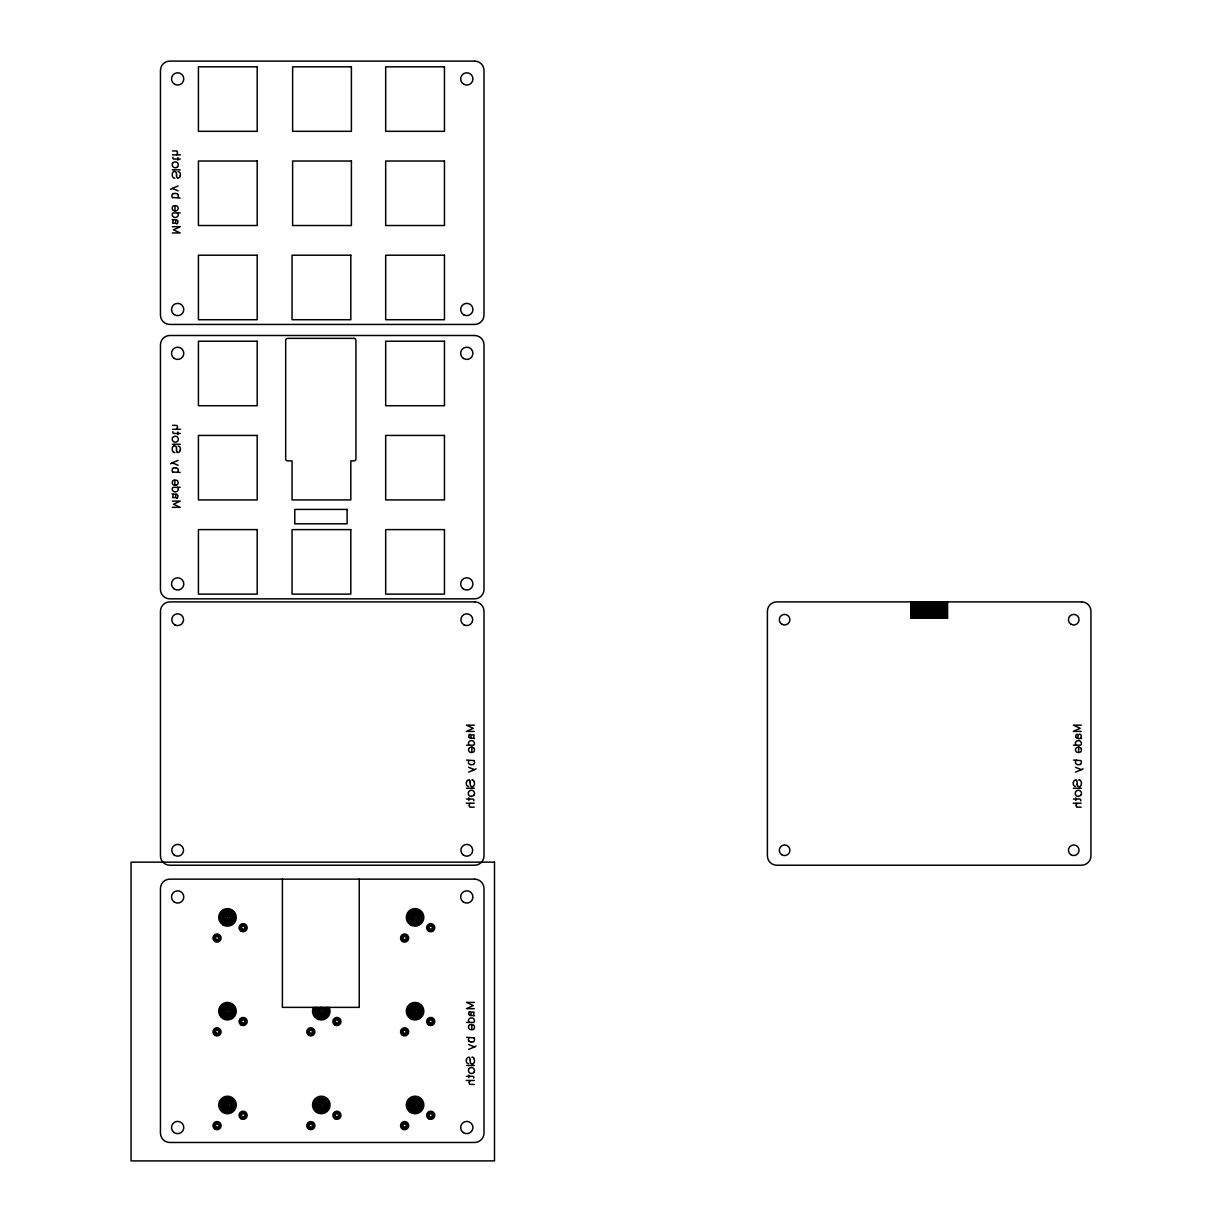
<?xml version="1.0" encoding="UTF-8"?>
<svg xmlns="http://www.w3.org/2000/svg" width="1222" height="1222" viewBox="0 0 1222 1222"><rect width="100%" height="100%" fill="white"/><g stroke="black" fill="none" stroke-linecap="round" stroke-linejoin="round"><path stroke-width="1.5" d="M170.606 189.425L171.63 188.677M170.606 463.825L171.63 463.077M476.045 768.76L475.129 769.402M476.045 1046.017L475.129 1046.658M1082.982 768.76L1082.066 769.402M1076.292 760.084L1075.818 760.726A3.177 3.177 0 0 0 1075.436 762.253A2.444 2.444 0 0 0 1075.94 763.765A3.192 3.192 0 0 0 1077.926 764.575M173.234 219.807L172.608 223.183L175.265 223.214A3.101 3.101 0 0 0 175.663 222.114L175.8 221.06A8.798 8.798 0 0 1 176.029 219.853L176.105 219.823A4.384 4.384 0 0 1 176.701 219.868L177.786 220.846M173.234 494.207L172.608 497.583L175.265 497.614A3.101 3.101 0 0 0 175.663 496.514L175.8 495.46A8.798 8.798 0 0 1 176.029 494.253M473.464 738.302L474.09 734.926L471.432 734.896A3.101 3.101 0 0 0 471.035 735.995L470.898 737.049A8.798 8.798 0 0 1 470.669 738.256M473.464 1015.558L474.09 1012.183L471.432 1012.137A3.101 3.101 0 0 0 471.035 1013.237L470.898 1014.306A8.798 8.798 0 0 1 470.669 1015.513L473.403 1015.543A2.856 2.856 0 0 1 474.579 1015.833M1075.849 737.263L1076.857 738.21A4.384 4.384 0 0 0 1077.529 738.271C1082.661 740.899 1081.989 731.489 1078.384 734.896A3.101 3.101 0 0 0 1077.987 735.995L1077.835 737.049A8.798 8.798 0 0 1 1077.605 738.256M177.221 223.534L176.503 223.825M177.221 497.934L176.503 498.225M469.447 734.621L470.333 734.285M469.447 1011.862L470.333 1011.541M469.416 747.91L468.943 748.414A2.658 2.658 0 0 0 468.973 751.286A2.123 2.123 0 0 0 469.645 751.988A2.918 2.918 0 0 0 470.577 752.324A8.921 8.921 0 0 0 471.723 752.508L471.982 747.253M469.416 1025.151L468.943 1025.655A2.658 2.658 0 0 0 468.973 1028.542A2.123 2.123 0 0 0 469.645 1029.245A2.918 2.918 0 0 0 470.577 1029.581A8.921 8.921 0 0 0 471.723 1029.749L471.982 1024.51A2.704 2.704 0 0 1 473.907 1025.441A2.184 2.184 0 0 1 474.396 1026.48A3.956 3.956 0 0 1 474.426 1027.656A2.108 2.108 0 0 1 473.479 1029.291A9.073 9.073 0 0 1 472.593 1029.703M176.533 154.69L176.579 154.659A2.245 2.245 0 0 0 177.496 153.01M176.533 429.09L176.579 429.059A2.245 2.245 0 0 0 177.496 427.41M470.119 803.45L470.165 803.419A2.245 2.245 0 0 0 469.202 805.099M470.119 1080.706L470.165 1080.676A2.245 2.245 0 0 0 469.202 1082.356M1077.056 803.45L1077.101 803.419A2.245 2.245 0 0 0 1076.154 805.099M171.92 188.57L178.015 185.988M171.92 462.97L178.015 460.388M468.683 772.121L474.823 769.524M1075.635 772.121L1081.76 769.524M468.683 1049.377L474.823 1046.78M1081.302 769.661L1075.513 767.248M175.876 485.256L176.548 485.058A4.033 4.033 0 0 0 177.282 484.615L177.755 484.095A2.658 2.658 0 0 0 177.74 481.224A2.123 2.123 0 0 0 177.053 480.521A2.918 2.918 0 0 0 176.121 480.185A8.921 8.921 0 0 0 174.975 480.002L174.731 485.256M1077.269 734.285L1076.383 734.621A2.765 2.765 0 0 0 1075.834 736.606L1075.711 736.667M172.485 150.948L176.212 150.948M172.485 154.889L180.398 154.889M173.738 159.059L180.276 159.059M180.153 198.025L172.745 197.521M180.153 212.918L173.112 212.934A1.94 1.94 0 0 0 172.226 214.583A2.887 2.887 0 0 0 175.097 217.47A3.681 3.681 0 0 0 177.221 216.859A2.505 2.505 0 0 0 177.373 212.964M172.378 226.696L180.276 226.696L173.448 229.812L180.199 232.944L172.348 232.944M172.485 425.348L176.212 425.348M172.485 429.289L180.398 429.289M173.738 433.459L180.276 433.459M180.153 472.425L172.837 472.043M180.153 487.318L173.112 487.334A1.94 1.94 0 0 0 172.226 488.983A2.887 2.887 0 0 0 175.097 491.87A3.681 3.681 0 0 0 177.221 491.259A2.505 2.505 0 0 0 177.373 487.364M172.378 501.096L180.276 501.096L173.448 504.212L180.199 507.344L172.348 507.344M918.99 610.068L939.336 610.068M474.35 725.165L466.498 725.165L473.25 728.297L466.422 731.413L474.319 731.413M1081.302 725.165L1073.435 725.165L1080.187 728.297L1073.359 731.413L1081.256 731.413M466.56 745.191L473.601 745.176A1.94 1.94 0 0 0 474.472 743.526A2.887 2.887 0 0 0 471.6 740.639A3.681 3.681 0 0 0 469.477 741.25A2.505 2.505 0 0 0 469.324 745.145M1073.496 745.191L1080.538 745.176A1.94 1.94 0 0 0 1081.424 743.526A2.887 2.887 0 0 0 1078.552 740.639A3.681 3.681 0 0 0 1076.414 741.25A2.505 2.505 0 0 0 1076.261 745.145M466.56 760.084L473.953 760.588M1073.496 760.084L1080.89 760.588A3.024 3.024 0 0 1 1080.324 764.605M466.437 799.051L472.96 799.051M1073.374 799.051L1079.897 799.051M466.3 803.221L474.212 803.221M1073.237 803.221L1081.149 803.221M470.485 807.162L474.212 807.162M1077.437 807.162L1081.149 807.162M474.35 1002.407L466.498 1002.407L473.25 1005.553L466.422 1008.669L474.319 1008.669M466.56 1022.432L473.601 1022.432A1.94 1.94 0 0 0 474.472 1020.782A2.887 2.887 0 0 0 471.6 1017.895A3.681 3.681 0 0 0 469.477 1018.506A2.505 2.505 0 0 0 469.324 1022.402M466.56 1037.341L473.953 1037.845M466.437 1076.307L472.96 1076.307M466.3 1080.477L474.212 1080.477M470.485 1084.418L474.212 1084.418M172.378 169.843L180.214 169.858M172.378 444.243L180.214 444.258M1073.435 788.251L1081.256 788.266M466.483 788.251L474.319 788.266M466.483 1065.508L474.319 1065.508M175.968 219.823L173.31 219.823A2.856 2.856 0 0 1 172.119 219.532M174.975 210.856L174.975 205.602A8.921 8.921 0 0 1 176.121 205.77A2.918 2.918 0 0 1 177.053 206.121A2.123 2.123 0 0 1 177.755 206.808A2.658 2.658 0 0 1 177.74 209.68L177.282 210.199A4.033 4.033 0 0 1 176.548 210.642L175.876 210.856A13.182 13.182 0 0 1 174.868 210.856L174.731 210.856A2.704 2.704 0 0 1 172.791 209.924A2.184 2.184 0 0 1 172.302 208.886A3.956 3.956 0 0 1 172.271 207.694A2.108 2.108 0 0 1 173.219 206.06A9.073 9.073 0 0 1 174.12 205.663M1078.919 747.253L1078.766 747.238A13.182 13.182 0 0 0 1077.758 747.238L1077.101 747.452A4.033 4.033 0 0 0 1076.353 747.895L1075.879 748.414A2.658 2.658 0 0 0 1075.91 751.286A2.123 2.123 0 0 0 1076.582 751.988A2.918 2.918 0 0 0 1077.514 752.324A8.921 8.921 0 0 0 1078.659 752.508L1078.659 747.253M471.616 786.617L470.669 785.945A4.43 4.43 0 0 1 470.256 784.28A9.929 9.929 0 0 1 470.21 782.783M471.616 1063.858L470.669 1063.201A4.43 4.43 0 0 1 470.256 1061.536A9.929 9.929 0 0 1 470.21 1060.039M178.045 171.645L179.222 172.012A2.016 2.016 0 0 1 179.802 172.577A3.192 3.192 0 0 1 180.352 174.059A9.516 9.516 0 0 1 180.398 174.685L180.398 174.792A3.987 3.987 0 0 1 180.352 175.632M178.045 446.045L179.222 446.412A2.016 2.016 0 0 1 179.802 446.977A3.192 3.192 0 0 1 180.352 448.459A9.516 9.516 0 0 1 180.398 449.085L180.398 449.192A3.987 3.987 0 0 1 180.352 450.047M1075.604 786.464L1074.413 786.097A2.016 2.016 0 0 1 1073.848 785.532A3.192 3.192 0 0 1 1073.283 784.05A9.516 9.516 0 0 1 1073.252 783.424L1073.237 783.317A3.987 3.987 0 0 1 1073.298 782.462M468.668 786.464L467.476 786.097A2.016 2.016 0 0 1 466.896 785.532A3.192 3.192 0 0 1 466.346 784.05A9.516 9.516 0 0 1 466.3 783.424L466.3 783.317A3.987 3.987 0 0 1 466.361 782.462M468.668 1063.72L467.476 1063.354A2.016 2.016 0 0 1 466.896 1062.789A3.192 3.192 0 0 1 466.346 1061.307A9.516 9.516 0 0 1 466.3 1060.681A3.987 3.987 0 0 1 466.361 1059.718M172.333 188.448L178.122 190.861M172.333 462.848L178.122 465.261M468.576 767.248L474.365 769.661M468.576 1044.505L474.365 1046.918M1077.605 785.945L1078.644 786.617A2.918 2.918 0 0 0 1079.927 786.601M468.912 737.263L470.012 738.225A4.384 4.384 0 0 0 470.592 738.271L473.403 738.287A2.856 2.856 0 0 1 474.579 738.577M468.912 1014.52L470.012 1015.482A4.384 4.384 0 0 0 470.592 1015.528M177.786 495.246L176.701 494.284A4.384 4.384 0 0 0 176.105 494.238L173.31 494.223A2.856 2.856 0 0 1 172.119 493.932M1075.803 797.874L1075.803 800.517M947.6 601.881L947.6 618.256L910.741 618.256L910.741 601.881M468.866 797.874L468.866 800.517M468.866 1075.131L468.866 1077.773M359.222 879.137L359.222 1007.371L282.389 1007.371L282.389 879.137M177.847 157.577L177.847 160.219M177.847 431.992L177.847 434.635M1076.613 806.932A1.94 1.94 0 0 1 1076.338 805.161M1080.676 799.463A1.94 1.94 0 0 1 1080.676 800.822M1078.323 796.53A3.131 3.131 0 0 1 1075.253 792.925A3.131 3.131 0 0 1 1079.255 790.39A3.131 3.131 0 0 1 1081.195 794.712M1078.354 796.148A5.041 5.041 0 0 0 1078.827 796.133L1079.469 796.011A2.505 2.505 0 0 0 1081.119 794.682M1073.481 782.462A2.475 2.475 0 0 1 1076.185 779.942M1076.139 780.415A2.016 2.016 0 0 1 1076.582 780.705M1076.704 780.644A2.841 2.841 0 0 1 1077.086 782.767A9.929 9.929 0 0 0 1077.162 784.28M1077.514 785.868A4.43 4.43 0 0 1 1077.193 784.28M1079.912 786.54A2.627 2.627 0 0 0 1081.195 784.845A4.262 4.262 0 0 0 1081.409 783.226L1081.317 782.508A3.529 3.529 0 0 0 1081.149 781.713A3.788 3.788 0 0 0 1080.874 781.209A3.208 3.208 0 0 0 1080.553 780.766A2.627 2.627 0 0 0 1079.622 780.064M1078.766 779.987A7.271 7.271 0 0 1 1079.606 780.11M1080.111 764.346A3.024 3.024 0 0 1 1078.491 764.651A4.414 4.414 0 0 1 1077.926 764.667M1080.34 738.302A2.856 2.856 0 0 1 1081.516 738.577M1079.53 752.447A9.073 9.073 0 0 0 1080.401 752.019A2.108 2.108 0 0 0 1081.333 750.4A3.956 3.956 0 0 0 1081.333 749.223A2.184 2.184 0 0 0 1080.844 748.185M1078.919 747.238A2.704 2.704 0 0 1 1080.859 748.185M329.176 1007.371A8.768 8.768 0 0 1 321.279 1019.942A8.768 8.768 0 0 1 313.367 1007.371M327.786 1007.371A7.546 7.546 0 0 1 326.121 1016.933A7.546 7.546 0 0 1 316.422 1016.933A7.546 7.546 0 0 1 314.757 1007.371M326.305 1007.371A6.309 6.309 0 0 1 325.526 1015.833A6.309 6.309 0 0 1 317.017 1015.833A6.309 6.309 0 0 1 316.238 1007.371M324.64 1007.371A5.087 5.087 0 0 1 324.93 1014.688A5.087 5.087 0 0 1 317.613 1014.688A5.087 5.087 0 0 1 317.903 1007.371M177.037 425.577A1.94 1.94 0 0 1 177.312 427.349M172.959 433.046A1.94 1.94 0 0 1 172.959 431.687M172.455 437.797A3.131 3.131 0 0 0 177.618 441.218A2.994 2.994 0 0 0 175.296 436.254A5.041 5.041 0 0 0 174.807 436.376L174.166 436.498A2.505 2.505 0 0 0 172.516 437.827M180.153 450.047A2.475 2.475 0 0 1 177.465 452.568M177.511 452.094A2.016 2.016 0 0 1 177.053 451.804M176.946 451.865A2.841 2.841 0 0 1 176.564 449.742M176.487 449.727A9.929 9.929 0 0 0 176.472 448.23A4.43 4.43 0 0 0 176.136 446.641L174.99 445.893A2.918 2.918 0 0 0 173.723 445.908M173.723 445.969A2.627 2.627 0 0 0 172.439 447.664A4.262 4.262 0 0 0 172.241 449.284L172.333 450.002A3.529 3.529 0 0 0 172.501 450.796A3.788 3.788 0 0 0 172.76 451.3A3.208 3.208 0 0 0 173.081 451.743A2.627 2.627 0 0 0 174.013 452.445M174.868 452.522A7.271 7.271 0 0 1 174.043 452.4M172.653 471.998A3.024 3.024 0 0 1 173.31 467.904M173.524 468.163A3.024 3.024 0 0 1 175.158 467.858A4.414 4.414 0 0 1 175.708 467.843M175.708 467.934A3.192 3.192 0 0 1 177.77 468.668A2.444 2.444 0 0 1 178.229 470.256A3.177 3.177 0 0 1 177.893 471.723M177.816 495.903A2.765 2.765 0 0 1 177.343 497.95M174.12 480.063A9.073 9.073 0 0 0 173.234 480.49A2.108 2.108 0 0 0 172.302 482.11A3.956 3.956 0 0 0 172.302 483.286A2.184 2.184 0 0 0 172.806 484.324A2.704 2.704 0 0 0 174.731 485.271M175.876 485.271A13.182 13.182 0 0 1 174.868 485.256M177.816 221.503A2.765 2.765 0 0 1 177.343 223.55M177.893 197.322A3.177 3.177 0 0 0 178.198 195.856A2.444 2.444 0 0 0 177.694 194.344M172.409 197.735A3.177 3.177 0 0 1 173.096 193.458M173.524 193.763A3.024 3.024 0 0 1 175.158 193.458A4.414 4.414 0 0 1 175.708 193.443M175.708 193.519A3.192 3.192 0 0 1 177.77 194.267M180.153 175.647A2.475 2.475 0 0 1 177.465 178.152M177.511 177.694A2.016 2.016 0 0 1 177.053 177.404A2.841 2.841 0 0 1 176.564 175.326M176.487 175.326A9.929 9.929 0 0 0 176.472 173.829A4.43 4.43 0 0 0 176.136 172.226L174.99 171.477A2.918 2.918 0 0 0 173.723 171.508M173.723 171.554A2.627 2.627 0 0 0 172.439 173.264A4.262 4.262 0 0 0 172.241 174.883L172.333 175.601A3.529 3.529 0 0 0 172.501 176.396A3.788 3.788 0 0 0 172.76 176.9A3.208 3.208 0 0 0 173.081 177.343A2.627 2.627 0 0 0 174.013 178.045A7.271 7.271 0 0 0 174.868 178.122M177.618 166.803A3.131 3.131 0 0 1 172.455 163.397M177.572 166.772A2.994 2.994 0 0 0 175.296 161.854A5.041 5.041 0 0 0 174.807 161.976L174.166 162.098A2.505 2.505 0 0 0 172.516 163.427M172.959 158.646A1.94 1.94 0 0 1 172.959 157.287M177.037 151.161A1.94 1.94 0 0 1 177.312 152.949M471.829 1024.51A13.182 13.182 0 0 0 470.821 1024.494L470.165 1024.708A4.033 4.033 0 0 0 469.416 1025.151M468.881 1013.863A2.765 2.765 0 0 1 469.355 1011.801M474.044 1037.768A3.024 3.024 0 0 1 473.388 1041.862M473.174 1041.602A3.024 3.024 0 0 1 471.539 1041.908A4.414 4.414 0 0 1 470.989 1041.923M470.989 1041.831A3.192 3.192 0 0 1 468.943 1041.098M469.004 1041.022A2.444 2.444 0 0 1 468.469 1039.51A3.177 3.177 0 0 1 468.805 1038.043M466.544 1059.718A2.475 2.475 0 0 1 469.233 1057.198M469.202 1057.672A2.016 2.016 0 0 1 469.645 1057.962A2.841 2.841 0 0 1 470.149 1060.024M472.975 1063.858A2.918 2.918 0 0 1 471.707 1063.858M472.975 1063.797A2.627 2.627 0 0 0 474.258 1062.086A4.262 4.262 0 0 0 474.472 1060.482L474.38 1059.764A3.529 3.529 0 0 0 474.212 1058.97M473.937 1058.466A3.788 3.788 0 0 1 474.197 1058.97M473.937 1058.466A3.208 3.208 0 0 0 473.617 1058.023A2.627 2.627 0 0 0 472.685 1057.32M471.829 1057.244A7.271 7.271 0 0 1 472.654 1057.366M469.08 1068.547A3.131 3.131 0 0 1 474.243 1071.969M469.126 1068.593A2.994 2.994 0 0 0 471.402 1073.512A5.041 5.041 0 0 0 471.891 1073.39L472.532 1073.267A2.505 2.505 0 0 0 474.182 1071.938M473.739 1076.719A1.94 1.94 0 0 1 473.739 1078.079M469.66 1084.189A1.94 1.94 0 0 1 469.385 1082.417M472.593 752.447A9.073 9.073 0 0 0 473.464 752.019A2.108 2.108 0 0 0 474.396 750.4A3.956 3.956 0 0 0 474.396 749.223A2.184 2.184 0 0 0 473.907 748.185M471.982 747.238A2.704 2.704 0 0 1 473.907 748.185M471.829 747.253A13.182 13.182 0 0 0 470.821 747.238L470.165 747.452A4.033 4.033 0 0 0 469.416 747.895M468.881 736.606A2.765 2.765 0 0 1 469.355 734.559M474.044 760.512A3.024 3.024 0 0 1 473.388 764.605M473.174 764.346A3.024 3.024 0 0 1 471.539 764.651A4.414 4.414 0 0 1 470.989 764.667M470.989 764.575A3.192 3.192 0 0 1 468.943 763.842A2.444 2.444 0 0 1 468.469 762.253A3.177 3.177 0 0 1 468.805 760.787M466.544 782.462A2.475 2.475 0 0 1 469.233 779.942M469.202 780.415A2.016 2.016 0 0 1 469.645 780.705M469.752 780.644A2.841 2.841 0 0 1 470.149 782.767M472.975 786.601A2.918 2.918 0 0 1 471.707 786.601M472.975 786.54A2.627 2.627 0 0 0 474.258 784.845A4.262 4.262 0 0 0 474.472 783.226L474.38 782.508A3.529 3.529 0 0 0 474.212 781.713M474.197 781.713A3.788 3.788 0 0 0 473.937 781.209A3.208 3.208 0 0 0 473.617 780.766A2.627 2.627 0 0 0 472.685 780.064M471.829 779.987A7.271 7.271 0 0 1 472.654 780.11M471.387 796.53A3.131 3.131 0 0 1 468.301 792.925A3.131 3.131 0 0 1 472.303 790.39A3.131 3.131 0 0 1 474.243 794.712M471.402 796.148A5.041 5.041 0 0 0 471.891 796.133L472.532 796.011A2.505 2.505 0 0 0 474.182 794.682M473.739 799.463A1.94 1.94 0 0 1 473.739 800.822M469.66 806.932A1.94 1.94 0 0 1 469.385 805.161M226.085 917.31C228.621 922.121 229.736 912.834 226.101 917.218M226.085 1011.098C228.743 1015.879 229.568 1006.638 226.101 1011.006M226.085 1104.887C228.881 1109.698 229.385 1100.289 226.085 1104.887M319.874 1011.098C322.348 1015.91 323.662 1006.638 319.889 1011.006M319.874 1104.887C322.532 1109.698 323.402 1100.319 319.874 1104.887M413.662 917.31C416.167 922.106 417.42 912.895 413.678 917.218M413.662 1011.098C416.183 1015.91 417.389 1006.623 413.678 1011.006M413.662 1104.887C416.274 1109.729 417.282 1100.243 413.662 1104.887M474.64 61.1L169.812 61.1A9.364 9.364 0 0 0 160.449 70.464L160.449 315.077A9.364 9.364 0 0 0 169.812 324.441L474.64 324.441A9.364 9.364 0 0 0 484.004 315.077L484.004 70.464A9.364 9.364 0 0 0 474.64 61.1M257.2 66.828L198.422 66.828L198.422 131.319L257.2 131.319L257.2 66.828M351.401 66.828L292.623 66.828L292.623 131.319L351.401 131.319L351.401 66.828M444.457 66.828L385.678 66.828L385.678 131.319L444.457 131.319L444.457 66.828M257.2 161.014L198.422 161.014L198.422 225.52L257.2 225.52L257.2 161.014M351.401 161.014L292.623 161.014L292.623 225.52L351.401 225.52L351.401 161.014M444.457 161.014L385.678 161.014L385.678 225.52L444.457 225.52L444.457 161.014M257.2 255.215L198.422 255.215L198.422 319.721L257.2 319.721L257.2 255.215M350.821 255.215L292.058 255.215L292.058 319.721L350.821 319.721L350.821 255.215M444.457 255.215L385.678 255.215L385.678 319.721L444.457 319.721L444.457 255.215M474.64 335.5L169.812 335.5A9.364 9.364 0 0 0 160.449 344.864L160.449 589.493A9.364 9.364 0 0 0 169.812 598.841L474.64 598.841A9.364 9.364 0 0 0 484.004 589.493L484.004 344.864A9.364 9.364 0 0 0 474.64 335.5M353.891 338.372L287.72 338.372A2.047 2.047 0 0 0 285.673 340.419L285.673 458.83A2.047 2.047 0 0 0 287.72 460.877L292.058 460.877L292.058 499.92L350.821 499.92L350.821 460.877L353.891 460.877A2.047 2.047 0 0 0 355.938 458.83L355.938 340.419A2.047 2.047 0 0 0 353.891 338.372M257.2 341.228L198.422 341.228L198.422 405.719L257.2 405.719L257.2 341.228M444.457 341.228L385.678 341.228L385.678 405.719L444.457 405.719L444.457 341.228M257.2 435.429L198.422 435.429L198.422 499.92L257.2 499.92L257.2 435.429M444.457 435.429L385.678 435.429L385.678 499.92L444.457 499.92L444.457 435.429M347.109 509.421L294.777 509.421L294.777 523.826L347.109 523.826L347.109 509.421M257.2 529.615L198.422 529.615L198.422 594.121L257.2 594.121L257.2 529.615M350.821 529.615L292.058 529.615L292.058 594.121L350.821 594.121L350.821 529.615M444.457 529.615L385.678 529.615L385.678 594.121L444.457 594.121L444.457 529.615M474.64 601.881L169.812 601.881A9.364 9.364 0 0 0 160.449 611.244L160.449 855.858A9.364 9.364 0 0 0 169.812 865.222L474.64 865.222A9.364 9.364 0 0 0 484.004 855.858L484.004 611.244A9.364 9.364 0 0 0 474.64 601.881M1081.577 601.881L776.749 601.881A9.364 9.364 0 0 0 767.401 611.244L767.401 855.858A9.364 9.364 0 0 0 776.749 865.222L1081.577 865.222A9.364 9.364 0 0 0 1090.941 855.858L1090.941 611.244A9.364 9.364 0 0 0 1081.577 601.881M947.187 602.293L911.154 602.293L911.154 617.843L947.187 617.843L947.187 602.293M946.775 602.69L911.551 602.69L911.551 617.446L946.775 617.446L946.775 602.69M946.363 603.103L911.963 603.103L911.963 617.034L946.363 617.034L946.363 603.103M945.965 603.515L912.376 603.515L912.376 616.621L945.965 616.621L945.965 603.515M945.553 603.928L912.788 603.928L912.788 616.209L945.553 616.209L945.553 603.928M945.141 604.34L913.201 604.34L913.201 615.796L945.141 615.796L945.141 604.34M944.728 604.737L913.598 604.737L913.598 615.399L944.728 615.399L944.728 604.737M944.316 605.15L914.01 605.15L914.01 614.987L944.316 614.987L944.316 605.15M943.919 605.562L914.423 605.562L914.423 614.574L943.919 614.574L943.919 605.562M943.506 605.975L914.835 605.975L914.835 614.162L943.506 614.162L943.506 605.975M943.094 606.387L915.247 606.387L915.247 613.75L943.094 613.75L943.094 606.387M942.681 606.799L915.66 606.799L915.66 613.352L942.681 613.352L942.681 606.799M942.269 607.197L916.057 607.197L916.057 612.94L942.269 612.94L942.269 607.197M941.872 607.609L916.469 607.609L916.469 612.528L941.872 612.528L941.872 607.609M941.459 608.021L916.882 608.021L916.882 612.115L941.459 612.115L941.459 608.021M941.047 608.434L917.294 608.434L917.294 611.703L941.047 611.703L941.047 608.434M940.635 608.846L917.707 608.846L917.707 611.29L940.635 611.29L940.635 608.846M940.222 609.243L918.104 609.243L918.104 610.893L940.222 610.893L940.222 609.243M939.81 609.656L918.516 609.656L918.516 610.481L939.81 610.481L939.81 609.656M494.498 862.152L131.06 862.152L131.06 1160.9L494.498 1160.9L494.498 862.152M474.64 879.137L169.812 879.137A9.364 9.364 0 0 0 160.449 888.501L160.449 1133.115A9.364 9.364 0 0 0 169.812 1142.478L474.64 1142.478A9.364 9.364 0 0 0 484.004 1133.115L484.004 888.501A9.364 9.364 0 0 0 474.64 879.137M1070.686 624.03A5.3 5.3 0 0 0 1079.026 620.165A5.3 5.3 0 0 0 1071.511 614.88A5.3 5.3 0 0 0 1070.686 624.03M1070.686 854.606A5.3 5.3 0 0 0 1079.026 850.756A5.3 5.3 0 0 0 1071.511 845.456A5.3 5.3 0 0 0 1070.686 854.606M781.545 854.606A5.3 5.3 0 0 0 789.886 850.756A5.3 5.3 0 0 0 782.37 845.456A5.3 5.3 0 0 0 781.545 854.606M781.943 624.289A5.3 5.3 0 0 0 789.901 619.691A5.3 5.3 0 0 0 781.943 615.094A5.3 5.3 0 0 0 781.943 624.289M309.976 1126.989A1.619 1.619 0 0 0 312.45 1125.691A1.619 1.619 0 0 0 310.083 1124.194A1.619 1.619 0 0 0 309.976 1126.989M309.319 1128.028A2.841 2.841 0 0 0 313.672 1125.737A2.841 2.841 0 0 0 309.502 1123.11A2.841 2.841 0 0 0 309.319 1128.028M336.065 1116.648A1.619 1.619 0 0 0 338.54 1115.35A1.619 1.619 0 0 0 336.172 1113.868A1.619 1.619 0 0 0 336.065 1116.648M335.408 1117.687A2.841 2.841 0 0 0 339.762 1115.396A2.841 2.841 0 0 0 335.592 1112.784A2.841 2.841 0 0 0 335.408 1117.687M319.859 1107.163A2.627 2.627 0 0 0 323.891 1105.085A2.627 2.627 0 0 0 320.072 1102.626A2.627 2.627 0 0 0 319.859 1107.163M319.202 1108.201A3.849 3.849 0 0 0 325.113 1105.131A3.849 3.849 0 0 0 319.507 1101.541A3.849 3.849 0 0 0 319.202 1108.201M318.53 1109.24A5.087 5.087 0 0 0 326.35 1105.192A5.087 5.087 0 0 0 318.942 1100.442A5.087 5.087 0 0 0 318.53 1109.24M317.873 1110.263A6.309 6.309 0 0 0 327.572 1105.253A6.309 6.309 0 0 0 318.377 1099.357A6.309 6.309 0 0 0 317.873 1110.263M317.201 1111.302A7.546 7.546 0 0 0 328.81 1105.299A7.546 7.546 0 0 0 317.812 1098.257A7.546 7.546 0 0 0 317.201 1111.302M334.752 1118.726A4.063 4.063 0 0 0 340.984 1115.442A4.063 4.063 0 0 0 335.027 1111.684A4.063 4.063 0 0 0 334.752 1118.726M308.662 1129.082A4.078 4.078 0 0 0 314.894 1125.783A4.078 4.078 0 0 0 308.922 1122.025A4.078 4.078 0 0 0 308.662 1129.082M316.544 1112.341A8.768 8.768 0 0 0 330.032 1105.36A8.768 8.768 0 0 0 317.246 1097.173A8.768 8.768 0 0 0 316.544 1112.341M308.662 1035.294A4.078 4.078 0 0 0 314.894 1031.994A4.078 4.078 0 0 0 308.922 1028.237A4.078 4.078 0 0 0 308.662 1035.294M334.752 1024.937A4.063 4.063 0 0 0 340.984 1021.653A4.063 4.063 0 0 0 335.027 1017.895A4.063 4.063 0 0 0 334.752 1024.937M319.202 1014.413A3.849 3.849 0 0 0 325.113 1011.342A3.849 3.849 0 0 0 319.507 1007.753A3.849 3.849 0 0 0 319.202 1014.413M319.859 1013.374A2.627 2.627 0 0 0 323.891 1011.297A2.627 2.627 0 0 0 320.072 1008.837A2.627 2.627 0 0 0 319.859 1013.374M335.408 1023.899A2.841 2.841 0 0 0 339.762 1021.607A2.841 2.841 0 0 0 335.592 1018.995A2.841 2.841 0 0 0 335.408 1023.899M336.065 1022.86A1.619 1.619 0 0 0 338.54 1021.561A1.619 1.619 0 0 0 336.172 1020.08A1.619 1.619 0 0 0 336.065 1022.86M309.319 1034.24A2.841 2.841 0 0 0 313.672 1031.948A2.841 2.841 0 0 0 309.502 1029.321A2.841 2.841 0 0 0 309.319 1034.24M309.976 1033.201A1.619 1.619 0 0 0 312.45 1031.903A1.619 1.619 0 0 0 310.083 1030.406A1.619 1.619 0 0 0 309.976 1033.201M174.211 902.035A6.141 6.141 0 0 0 183.789 897.391A6.141 6.141 0 0 0 174.975 891.418A6.141 6.141 0 0 0 174.211 902.035M216.187 1126.989A1.619 1.619 0 0 0 218.662 1125.691A1.619 1.619 0 0 0 216.294 1124.194A1.619 1.619 0 0 0 216.187 1126.989M215.53 1128.028A2.841 2.841 0 0 0 219.884 1125.737A2.841 2.841 0 0 0 215.714 1123.11A2.841 2.841 0 0 0 215.53 1128.028M242.277 1116.648A1.619 1.619 0 0 0 244.751 1115.35A1.619 1.619 0 0 0 242.384 1113.868A1.619 1.619 0 0 0 242.277 1116.648M241.62 1117.687A2.841 2.841 0 0 0 245.973 1115.396A2.841 2.841 0 0 0 241.803 1112.784A2.841 2.841 0 0 0 241.62 1117.687M226.07 1107.163A2.627 2.627 0 0 0 230.103 1105.085A2.627 2.627 0 0 0 226.284 1102.626A2.627 2.627 0 0 0 226.07 1107.163M225.413 1108.201A3.849 3.849 0 0 0 231.325 1105.131A3.849 3.849 0 0 0 225.719 1101.541A3.849 3.849 0 0 0 225.413 1108.201M224.741 1109.24A5.087 5.087 0 0 0 232.562 1105.192A5.087 5.087 0 0 0 225.154 1100.442A5.087 5.087 0 0 0 224.741 1109.24M224.084 1110.263A6.309 6.309 0 0 0 233.784 1105.253A6.309 6.309 0 0 0 224.588 1099.357A6.309 6.309 0 0 0 224.084 1110.263M223.412 1111.302A7.546 7.546 0 0 0 235.021 1105.299A7.546 7.546 0 0 0 224.023 1098.257A7.546 7.546 0 0 0 223.412 1111.302M240.963 1118.726A4.063 4.063 0 0 0 247.195 1115.442A4.063 4.063 0 0 0 241.238 1111.684A4.063 4.063 0 0 0 240.963 1118.726M214.873 1129.082A4.078 4.078 0 0 0 221.106 1125.783A4.078 4.078 0 0 0 215.133 1122.025A4.078 4.078 0 0 0 214.873 1129.082M222.755 1112.341A8.768 8.768 0 0 0 236.243 1105.36A8.768 8.768 0 0 0 223.458 1097.173A8.768 8.768 0 0 0 222.755 1112.341M216.187 939.413A1.619 1.619 0 0 0 218.662 938.114A1.619 1.619 0 0 0 216.294 936.617A1.619 1.619 0 0 0 216.187 939.413M215.53 940.451A2.841 2.841 0 0 0 219.884 938.16A2.841 2.841 0 0 0 215.714 935.533A2.841 2.841 0 0 0 215.53 940.451M242.277 929.071A1.619 1.619 0 0 0 244.751 927.773A1.619 1.619 0 0 0 242.384 926.291A1.619 1.619 0 0 0 242.277 929.071M241.62 930.11A2.841 2.841 0 0 0 245.973 927.819A2.841 2.841 0 0 0 241.803 925.207A2.841 2.841 0 0 0 241.62 930.11M226.07 919.586A2.627 2.627 0 0 0 230.103 917.508A2.627 2.627 0 0 0 226.284 915.049A2.627 2.627 0 0 0 226.07 919.586M225.413 920.624A3.849 3.849 0 0 0 231.325 917.554A3.849 3.849 0 0 0 225.719 913.964A3.849 3.849 0 0 0 225.413 920.624M224.741 921.663A5.087 5.087 0 0 0 232.562 917.615A5.087 5.087 0 0 0 225.154 912.865A5.087 5.087 0 0 0 224.741 921.663M224.084 922.686A6.309 6.309 0 0 0 233.784 917.676A6.309 6.309 0 0 0 224.588 911.78A6.309 6.309 0 0 0 224.084 922.686M223.412 923.725A7.546 7.546 0 0 0 235.021 917.722A7.546 7.546 0 0 0 224.023 910.68A7.546 7.546 0 0 0 223.412 923.725M240.963 931.149A4.063 4.063 0 0 0 247.195 927.865A4.063 4.063 0 0 0 241.238 924.107A4.063 4.063 0 0 0 240.963 931.149M214.873 941.505A4.078 4.078 0 0 0 221.106 938.206A4.078 4.078 0 0 0 215.133 934.448A4.078 4.078 0 0 0 214.873 941.505M174.211 358.413A6.141 6.141 0 0 0 183.789 353.754A6.141 6.141 0 0 0 174.975 347.796A6.141 6.141 0 0 0 174.211 358.413M174.211 588.989A6.141 6.141 0 0 0 183.789 584.345A6.141 6.141 0 0 0 174.975 578.373A6.141 6.141 0 0 0 174.211 588.989M463.352 588.989A6.141 6.141 0 0 0 472.929 584.345A6.141 6.141 0 0 0 464.116 578.373A6.141 6.141 0 0 0 463.352 588.989M463.352 358.413A6.141 6.141 0 0 0 472.929 353.754A6.141 6.141 0 0 0 464.116 347.796A6.141 6.141 0 0 0 463.352 358.413M463.734 84.242A6.141 6.141 0 0 0 472.945 78.911A6.141 6.141 0 0 0 463.734 73.595A6.141 6.141 0 0 0 463.734 84.242M463.734 314.818A6.141 6.141 0 0 0 472.945 309.502A6.141 6.141 0 0 0 463.734 304.171A6.141 6.141 0 0 0 463.734 314.818M174.211 314.589A6.141 6.141 0 0 0 183.789 309.93A6.141 6.141 0 0 0 174.975 303.973A6.141 6.141 0 0 0 174.211 314.589M174.578 84.242A6.141 6.141 0 0 0 183.804 78.911A6.141 6.141 0 0 0 174.578 73.595A6.141 6.141 0 0 0 174.578 84.242M174.211 1132.611A6.141 6.141 0 0 0 183.789 1127.967A6.141 6.141 0 0 0 174.975 1121.995A6.141 6.141 0 0 0 174.211 1132.611M463.352 1132.611A6.141 6.141 0 0 0 472.929 1127.967A6.141 6.141 0 0 0 464.116 1121.995A6.141 6.141 0 0 0 463.352 1132.611M463.352 902.035A6.141 6.141 0 0 0 472.929 897.391A6.141 6.141 0 0 0 464.116 891.418A6.141 6.141 0 0 0 463.352 902.035M174.257 855.094A5.896 5.896 0 0 0 183.529 850.802A5.896 5.896 0 0 0 175.174 844.921A5.896 5.896 0 0 0 174.257 855.094M463.398 855.094A5.896 5.896 0 0 0 472.67 850.802A5.896 5.896 0 0 0 464.314 844.921A5.896 5.896 0 0 0 463.398 855.094M463.856 624.809A5.896 5.896 0 0 0 472.7 619.691A5.896 5.896 0 0 0 463.856 614.59A5.896 5.896 0 0 0 463.856 624.809M174.7 624.809A5.896 5.896 0 0 0 183.56 619.691A5.896 5.896 0 0 0 174.7 614.59A5.896 5.896 0 0 0 174.7 624.809M222.755 924.764A8.768 8.768 0 0 0 236.243 917.783A8.768 8.768 0 0 0 223.458 909.596A8.768 8.768 0 0 0 222.755 924.764M222.755 1018.552A8.768 8.768 0 0 0 236.243 1011.572A8.768 8.768 0 0 0 223.458 1003.384A8.768 8.768 0 0 0 222.755 1018.552M214.873 1035.294A4.078 4.078 0 0 0 221.106 1031.994A4.078 4.078 0 0 0 215.133 1028.237A4.078 4.078 0 0 0 214.873 1035.294M240.963 1024.937A4.063 4.063 0 0 0 247.195 1021.653A4.063 4.063 0 0 0 241.238 1017.895A4.063 4.063 0 0 0 240.963 1024.937M223.412 1017.514A7.546 7.546 0 0 0 235.021 1011.511A7.546 7.546 0 0 0 224.023 1004.469A7.546 7.546 0 0 0 223.412 1017.514M224.084 1016.475A6.309 6.309 0 0 0 233.784 1011.465A6.309 6.309 0 0 0 224.588 1005.569A6.309 6.309 0 0 0 224.084 1016.475M224.741 1015.451A5.087 5.087 0 0 0 232.562 1011.404A5.087 5.087 0 0 0 225.154 1006.653A5.087 5.087 0 0 0 224.741 1015.451M225.413 1014.413A3.849 3.849 0 0 0 231.325 1011.342A3.849 3.849 0 0 0 225.719 1007.753A3.849 3.849 0 0 0 225.413 1014.413M226.07 1013.374A2.627 2.627 0 0 0 230.103 1011.297A2.627 2.627 0 0 0 226.284 1008.837A2.627 2.627 0 0 0 226.07 1013.374M241.62 1023.899A2.841 2.841 0 0 0 245.973 1021.607A2.841 2.841 0 0 0 241.803 1018.995A2.841 2.841 0 0 0 241.62 1023.899M242.277 1022.86A1.619 1.619 0 0 0 244.751 1021.561A1.619 1.619 0 0 0 242.384 1020.08A1.619 1.619 0 0 0 242.277 1022.86M215.53 1034.24A2.841 2.841 0 0 0 219.884 1031.948A2.841 2.841 0 0 0 215.714 1029.321A2.841 2.841 0 0 0 215.53 1034.24M216.187 1033.201A1.619 1.619 0 0 0 218.662 1031.903A1.619 1.619 0 0 0 216.294 1030.406A1.619 1.619 0 0 0 216.187 1033.201M403.764 1126.989A1.619 1.619 0 0 0 406.239 1125.691A1.619 1.619 0 0 0 403.871 1124.194A1.619 1.619 0 0 0 403.764 1126.989M403.107 1128.028A2.841 2.841 0 0 0 407.461 1125.737A2.841 2.841 0 0 0 403.291 1123.11A2.841 2.841 0 0 0 403.107 1128.028M429.854 1116.648A1.619 1.619 0 0 0 432.328 1115.35A1.619 1.619 0 0 0 429.961 1113.868A1.619 1.619 0 0 0 429.854 1116.648M429.197 1117.687A2.841 2.841 0 0 0 433.55 1115.396A2.841 2.841 0 0 0 429.38 1112.784A2.841 2.841 0 0 0 429.197 1117.687M413.647 1107.163A2.627 2.627 0 0 0 417.68 1105.085A2.627 2.627 0 0 0 413.861 1102.626A2.627 2.627 0 0 0 413.647 1107.163M412.99 1108.201A3.849 3.849 0 0 0 418.902 1105.131A3.849 3.849 0 0 0 413.296 1101.541A3.849 3.849 0 0 0 412.99 1108.201M412.318 1109.24A5.087 5.087 0 0 0 420.139 1105.192A5.087 5.087 0 0 0 412.731 1100.442A5.087 5.087 0 0 0 412.318 1109.24M411.661 1110.263A6.309 6.309 0 0 0 421.361 1105.253A6.309 6.309 0 0 0 412.165 1099.357A6.309 6.309 0 0 0 411.661 1110.263M410.989 1111.302A7.546 7.546 0 0 0 422.598 1105.299A7.546 7.546 0 0 0 411.6 1098.257A7.546 7.546 0 0 0 410.989 1111.302M428.54 1118.726A4.063 4.063 0 0 0 434.772 1115.442A4.063 4.063 0 0 0 428.815 1111.684A4.063 4.063 0 0 0 428.54 1118.726M402.45 1129.082A4.078 4.078 0 0 0 408.683 1125.783A4.078 4.078 0 0 0 402.71 1122.025A4.078 4.078 0 0 0 402.45 1129.082M410.332 1112.341A8.768 8.768 0 0 0 423.82 1105.36A8.768 8.768 0 0 0 411.035 1097.173A8.768 8.768 0 0 0 410.332 1112.341M403.764 939.413A1.619 1.619 0 0 0 406.239 938.114A1.619 1.619 0 0 0 403.871 936.617A1.619 1.619 0 0 0 403.764 939.413M403.107 940.451A2.841 2.841 0 0 0 407.461 938.16A2.841 2.841 0 0 0 403.291 935.533A2.841 2.841 0 0 0 403.107 940.451M429.854 929.071A1.619 1.619 0 0 0 432.328 927.773A1.619 1.619 0 0 0 429.961 926.291A1.619 1.619 0 0 0 429.854 929.071M429.197 930.11A2.841 2.841 0 0 0 433.55 927.819A2.841 2.841 0 0 0 429.38 925.207A2.841 2.841 0 0 0 429.197 930.11M413.647 919.586A2.627 2.627 0 0 0 417.68 917.508A2.627 2.627 0 0 0 413.861 915.049A2.627 2.627 0 0 0 413.647 919.586M412.99 920.624A3.849 3.849 0 0 0 418.902 917.554A3.849 3.849 0 0 0 413.296 913.964A3.849 3.849 0 0 0 412.99 920.624M412.318 921.663A5.087 5.087 0 0 0 420.139 917.615A5.087 5.087 0 0 0 412.731 912.865A5.087 5.087 0 0 0 412.318 921.663M411.661 922.686A6.309 6.309 0 0 0 421.361 917.676A6.309 6.309 0 0 0 412.165 911.78A6.309 6.309 0 0 0 411.661 922.686M410.989 923.725A7.546 7.546 0 0 0 422.598 917.722A7.546 7.546 0 0 0 411.6 910.68A7.546 7.546 0 0 0 410.989 923.725M428.54 931.149A4.063 4.063 0 0 0 434.772 927.865A4.063 4.063 0 0 0 428.815 924.107A4.063 4.063 0 0 0 428.54 931.149M402.45 941.505A4.078 4.078 0 0 0 408.683 938.206A4.078 4.078 0 0 0 402.71 934.448A4.078 4.078 0 0 0 402.45 941.505M410.332 924.764A8.768 8.768 0 0 0 423.82 917.783A8.768 8.768 0 0 0 411.035 909.596A8.768 8.768 0 0 0 410.332 924.764M410.332 1018.552A8.768 8.768 0 0 0 423.82 1011.572A8.768 8.768 0 0 0 411.035 1003.384A8.768 8.768 0 0 0 410.332 1018.552M402.45 1035.294A4.078 4.078 0 0 0 408.683 1031.994A4.078 4.078 0 0 0 402.71 1028.237A4.078 4.078 0 0 0 402.45 1035.294M428.54 1024.937A4.063 4.063 0 0 0 434.772 1021.653A4.063 4.063 0 0 0 428.815 1017.895A4.063 4.063 0 0 0 428.54 1024.937M410.989 1017.514A7.546 7.546 0 0 0 422.598 1011.511A7.546 7.546 0 0 0 411.6 1004.469A7.546 7.546 0 0 0 410.989 1017.514M411.661 1016.475A6.309 6.309 0 0 0 421.361 1011.465A6.309 6.309 0 0 0 412.165 1005.569A6.309 6.309 0 0 0 411.661 1016.475M412.318 1015.451A5.087 5.087 0 0 0 420.139 1011.404A5.087 5.087 0 0 0 412.731 1006.653A5.087 5.087 0 0 0 412.318 1015.451M412.99 1014.413A3.849 3.849 0 0 0 418.902 1011.342A3.849 3.849 0 0 0 413.296 1007.753A3.849 3.849 0 0 0 412.99 1014.413M413.647 1013.374A2.627 2.627 0 0 0 417.68 1011.297A2.627 2.627 0 0 0 413.861 1008.837A2.627 2.627 0 0 0 413.647 1013.374M429.197 1023.899A2.841 2.841 0 0 0 433.55 1021.607A2.841 2.841 0 0 0 429.38 1018.995A2.841 2.841 0 0 0 429.197 1023.899M429.854 1022.86A1.619 1.619 0 0 0 432.328 1021.561A1.619 1.619 0 0 0 429.961 1020.08A1.619 1.619 0 0 0 429.854 1022.86M403.107 1034.24A2.841 2.841 0 0 0 407.461 1031.948A2.841 2.841 0 0 0 403.291 1029.321A2.841 2.841 0 0 0 403.107 1034.24M403.764 1033.201A1.619 1.619 0 0 0 406.239 1031.903A1.619 1.619 0 0 0 403.871 1030.406A1.619 1.619 0 0 0 403.764 1033.201"/></g></svg>
